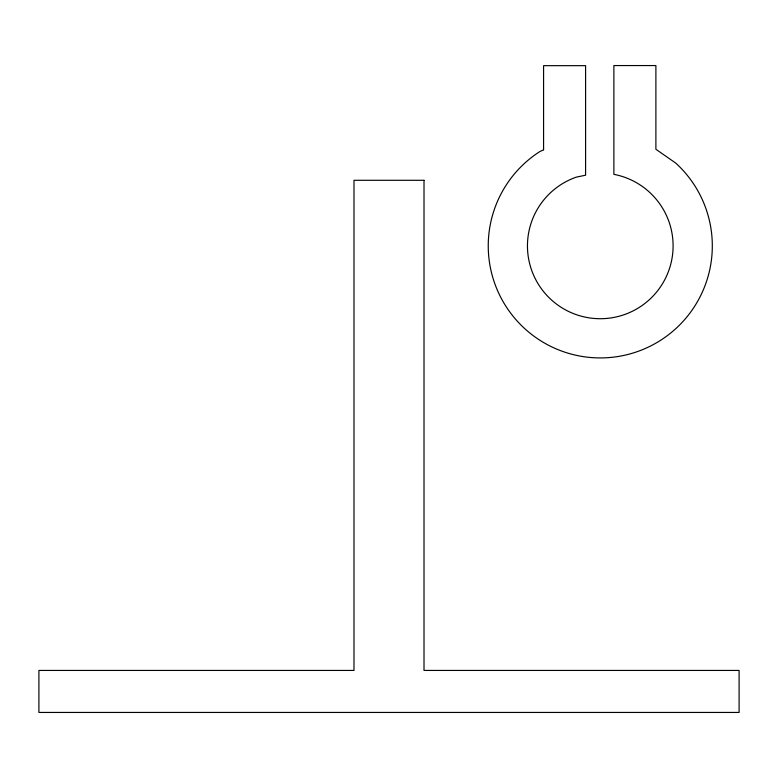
<?xml version="1.0" encoding="UTF-8"?>
<svg xmlns="http://www.w3.org/2000/svg" width="778" height="778" viewBox="0 0 778 778"><rect width="100%" height="100%" fill="white"/><g stroke="black" fill="none" stroke-linecap="round" stroke-linejoin="round"><path stroke-width="1.17" d="M543.579 149.804L539.825 151.574A112.032 112.032 0 0 0 511.584 314.341A112.032 112.032 0 0 0 676.189 328.287A112.032 112.032 0 0 0 675.742 163.088L655.893 149.269L655.893 65.556L613.881 65.556L613.881 174.35A72.821 72.821 0 0 1 662.846 283.143A72.821 72.821 0 0 1 543.871 291.954A72.821 72.821 0 0 1 576.284 177.141L585.591 175.206L585.591 65.663L543.579 65.663L543.579 149.804M424.01 180.292L353.99 180.292L353.99 670.432L38.9 670.432L38.9 712.444L739.1 712.444L739.1 670.432L424.01 670.432L424.01 180.292"/></g></svg>
